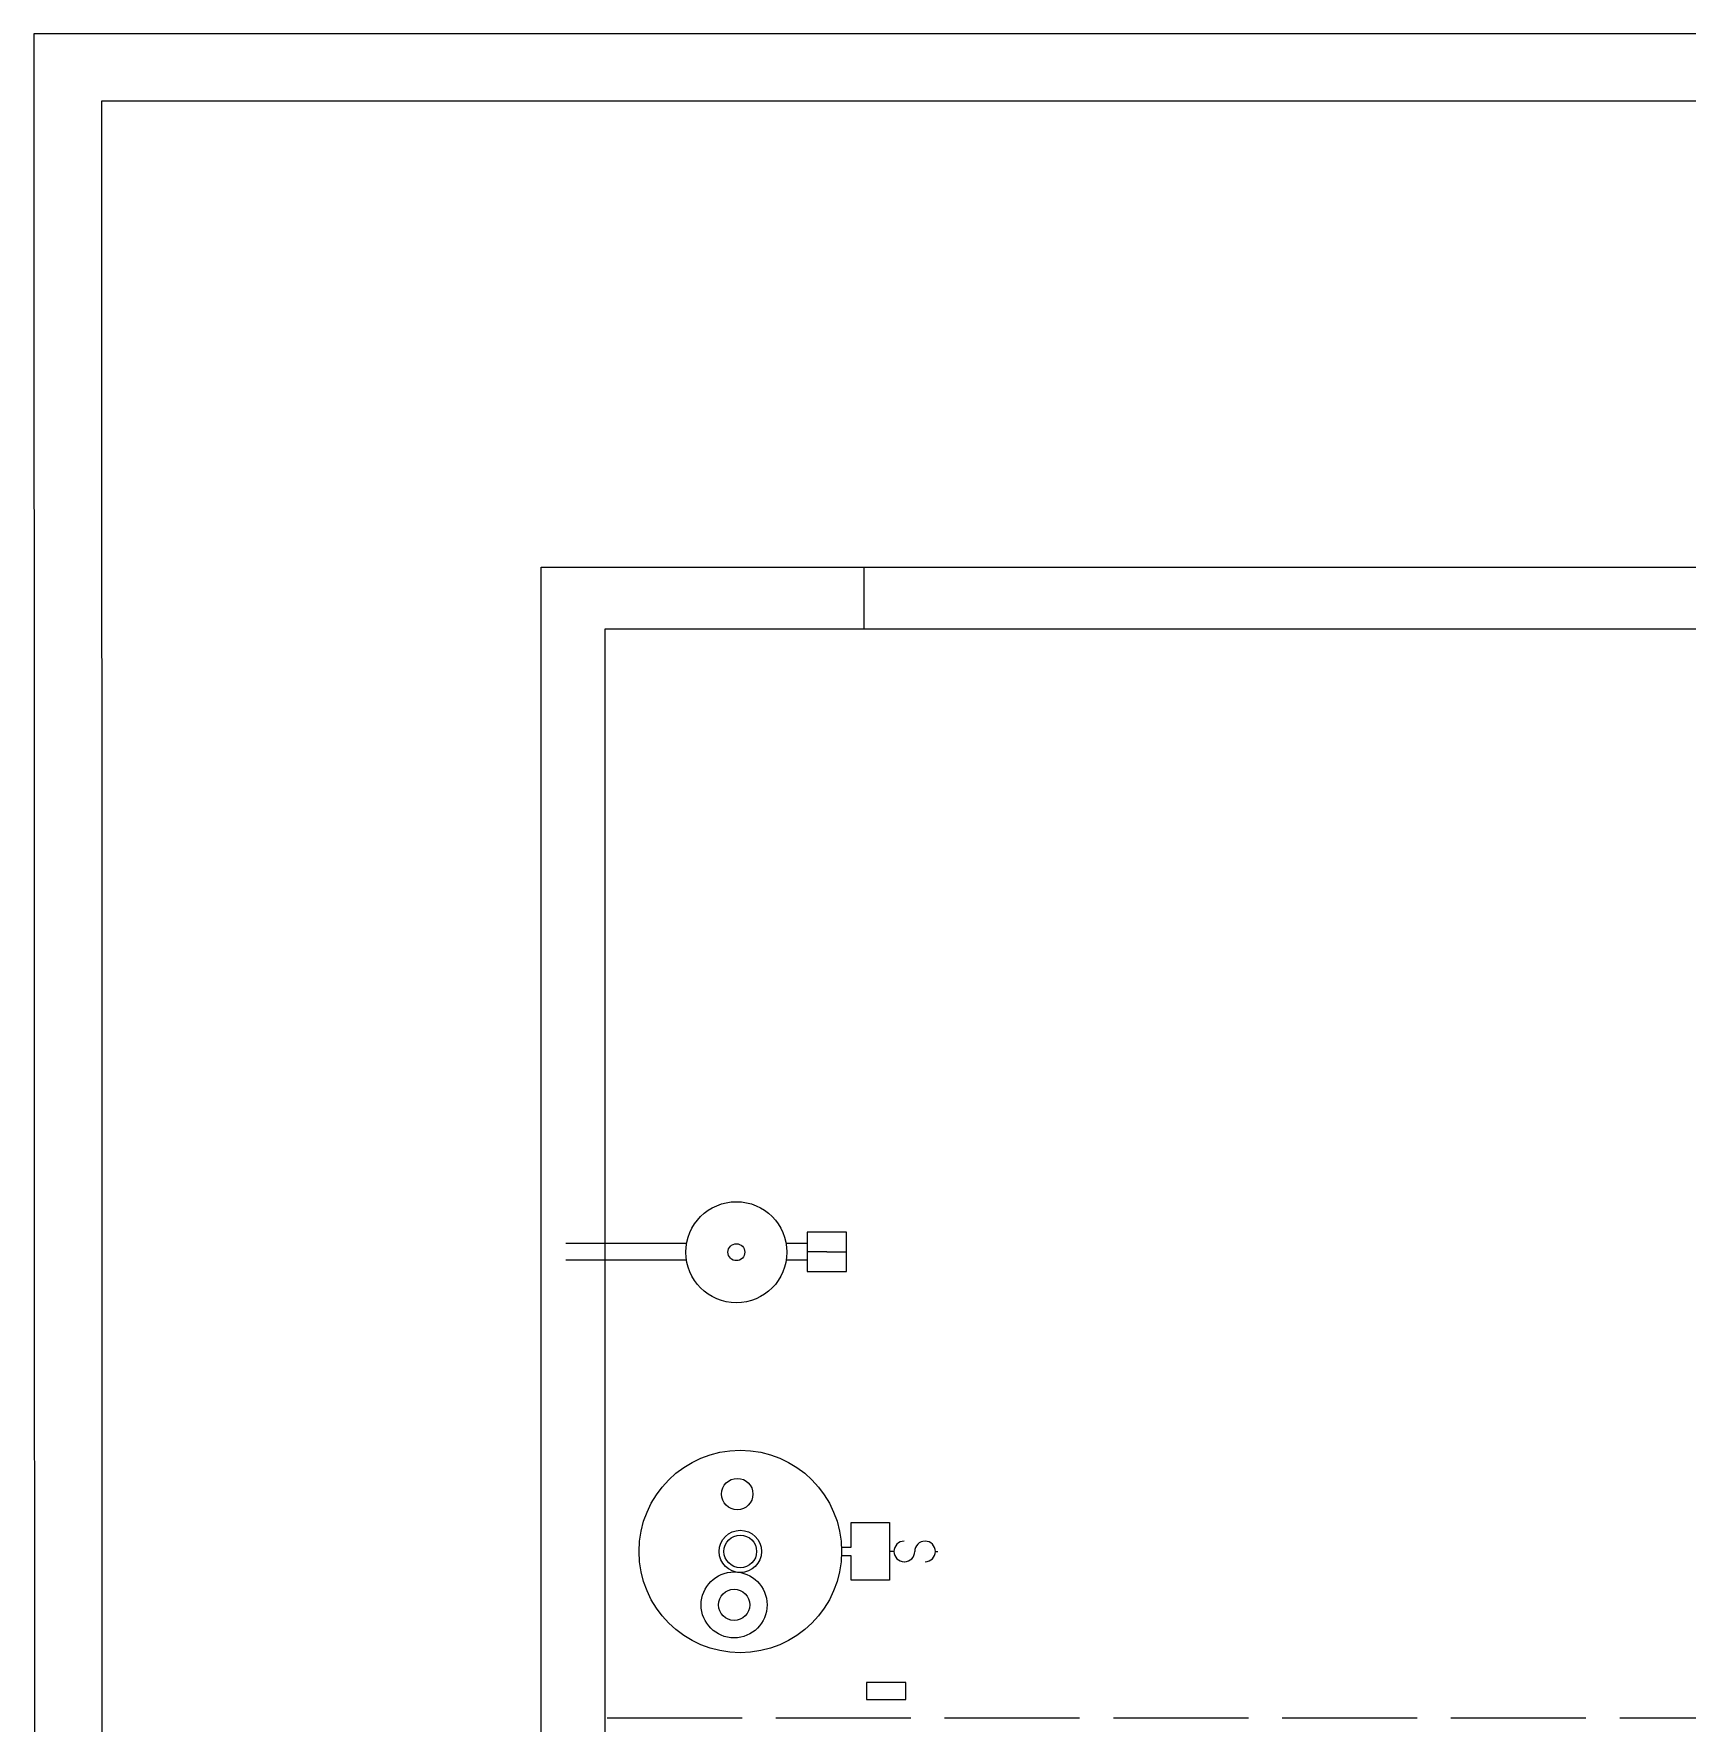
# Model space of a CAD drawing. Header units: inches. Extents: x -613 to 610, y 0 to 507.
# Drawn here: x -612.5 to -465.6, y 357 to 507.1 of the extents above; entities that cross this region are included whole.
import ezdxf

# ---------------------------------------------------------------- set-up
doc = ezdxf.new("R2010")
doc.units = ezdxf.units.IN
doc.header["$MEASUREMENT"] = 0
doc.linetypes.add('ACAD_ISO02W100', pattern=[15, 12, -3])
doc.layers.get('0').update_dxf_attribs({"color": 1, "lineweight": 9})
doc.layers.get('Defpoints').update_dxf_attribs({"lineweight": 9})
doc.layers.add('00-page-edge', color=7, linetype='Continuous', lineweight=9)
doc.layers.add('A101-Floorplan-1st-floor', color=7, linetype='Continuous', lineweight=9)
doc.layers.get('Defpoints').off()

# ---------------------------------------------------------------- blocks, each defined once
blk = doc.blocks.new('L1-framing-for-expansion-tank')
at = {"layer": 'A101-Floorplan-1st-floor', "lineweight": -3}
for p, q in [((1, 14.24), (1, 24.95)), ((2.5, 14.22), (2.5, 24.95)), ((1, 3.5), (1, 5.36)), ((2.5, 3.5), (2.5, 5.38)), ((1.75, 1.75), (1.75, 3.5)), ((1.75, 1.75), (1.75, 0))]:
    blk.add_line(p, q, dxfattribs=at)
blk.add_lwpolyline([(0, 0), (3.5, 0), (3.5, 3.5), (0, 3.5)], close=True, dxfattribs=at)
blk.add_lwpolyline([(0, 0), (3.5, 0), (3.5, 3.5), (0, 3.5)], close=True, dxfattribs=at)
blk = doc.blocks.new('L1-expansion-tank-186-reference')
at = {"layer": 'A101-Floorplan-1st-floor', "lineweight": -3}
for radius in [4.49, 0.75]:
    blk.add_circle((388.22, -77.44), radius, dxfattribs=at)
blk = doc.blocks.new('L1-water-heater-184-reference')
at = {"layer": 'A101-Floorplan-1st-floor'}
for p, q in [((0, -13.66), (0, -13.25)), ((0, -17.33), (0, -17.57))]:
    blk.add_line(p, q, dxfattribs=at)
at = {"layer": 'A101-Floorplan-1st-floor', "lineweight": -3}
blk.add_lwpolyline([(0.37, -9), (0.37, -9.86), (2.56, -9.86), (2.56, -13.25), (-2.56, -13.25), (-2.56, -9.86), (-0.38, -9.86), (-0.38, -9)], dxfattribs=at)
for centre, radius in [((0, 0), 9), ((-4.75, 0.55), 2.93), ((-4.75, 0.55), 1.39), ((0, 0), 1.88), ((5.1, 0.27), 1.39), ((0, 0), 1.45)]:
    blk.add_circle(centre, radius, dxfattribs=at)
at = {"layer": 'A101-Floorplan-1st-floor'}
for centre, start, end in [((0, -14.57), 0, 180), ((0, -14.59), 180, 270), ((0, -16.42), 180, 90)]:
    blk.add_arc(centre, 0.916, start, end, dxfattribs=at)
blk = doc.blocks.new('L1-186')
at = {"layer": 'A101-Floorplan-1st-floor', "lineweight": -3}
for radius in [4.49, 0.75]:
    blk.add_circle((0, 0), radius, dxfattribs=at)
blk = doc.blocks.new('page-edge')
at = {"layer": '00-page-edge', "lineweight": -3}
blk.add_lwpolyline([(507.14, 612.53), (0, 612.36), (0, 0), (507.14, 0), (507.14, 612.54)], dxfattribs=at)
blk.add_lwpolyline([(501.14, 62.27), (501.14, 606.53), (6, 606.36), (6, 62.27)], close=True, dxfattribs=at)

msp = doc.modelspace()

# ---------------------------------------------------------------- linework, layer by layer
at = {"layer": 'A101-Floorplan-1st-floor', "lineweight": -3}
for p, q in [((-567.43, 206.32), (-567.43, 459.75)), ((-567.43, 459.75), (-334.08, 459.75)), ((-538.74, 454.25), (-538.74, 459.75))]:
    msp.add_line(p, q, dxfattribs=at)
at = {"layer": 'A101-Floorplan-1st-floor', "linetype": 'ACAD_ISO02W100', "lineweight": -3}
msp.add_line((-339.58, 357.44), (-561.74, 357.44), dxfattribs=at)
at = {"layer": 'A101-Floorplan-1st-floor', "lineweight": -3}
msp.add_lwpolyline([(-341.49, 349.82), (-304.73, 349.82), (-304.73, 211.07), (-561.74, 211.07), (-561.74, 454.25), (-339.58, 454.25), (-339.58, 349.82)], dxfattribs=at)
msp.add_lwpolyline([(-538.52, 359.12), (-535.02, 359.12), (-535.02, 360.62), (-538.52, 360.62)], close=True, dxfattribs=at)

# ---------------------------------------------------------------- block references
at = {"lineweight": 5, "rotation": 89.99999999999999}
msp.add_blockref('L1-framing-for-expansion-tank', (-540.29, 397.15), dxfattribs=at)
at = {"layer": 'A101-Floorplan-1st-floor', "lineweight": 5, "rotation": 89.99999999999999}
for name, p in [('L1-expansion-tank-186-reference', (-627.53, 10.64)), ('L1-186', (-550.09, 398.86)), ('L1-water-heater-184-reference', (-549.74, 372.27))]:
    msp.add_blockref(name, p, dxfattribs=at)
at = {"layer": 'Defpoints', "lineweight": 5, "rotation": 89.99999999999999}
msp.add_blockref('page-edge', (0, 0), dxfattribs=at)

doc.saveas('drawing.dxf')
